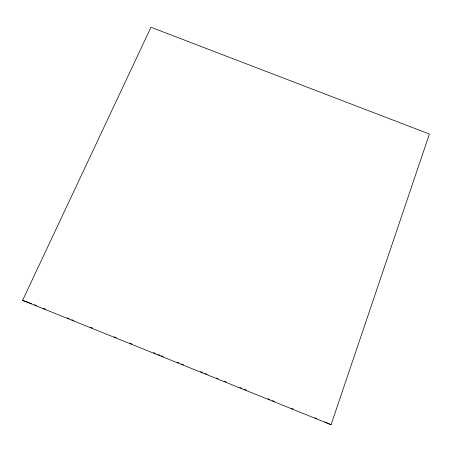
<?xml version="1.0" encoding="UTF-8"?>
<svg xmlns="http://www.w3.org/2000/svg" width="452" height="452" viewBox="0 0 452 452"><rect width="100%" height="100%" fill="white"/><g stroke="black" fill="none" stroke-linecap="round" stroke-linejoin="round"><path stroke-width="0.68" d="M331.073 424.739L429.4 134.035L150.979 27.261L22.6 300.36L331.073 424.739L324.655 421.863M22.6 300.36L31.838 303.784M34.482 304.761L36.459 305.495M43.652 308.394L45.612 309.185M67.184 317.88L69.145 318.671M71.755 319.728L73.721 320.519M90.716 327.372L92.677 328.163M114.243 336.859L116.209 337.65M129.933 343.181L131.894 343.972M153.465 352.673L155.426 353.464M158.042 354.515L160.002 355.306M161.307 355.831L163.268 356.622M176.998 362.159L178.958 362.95M181.574 364.001L183.535 364.792M200.53 371.646L202.49 372.437M205.106 373.493L207.067 374.284M216.214 377.974L218.18 378.765M224.062 381.132L226.023 381.923M239.746 387.46L241.707 388.251M244.323 389.302L246.283 390.093M267.855 398.794L269.816 399.585M272.432 400.636L274.392 401.427M291.387 408.28L293.348 409.071M314.92 417.767L316.88 418.558"/></g></svg>
